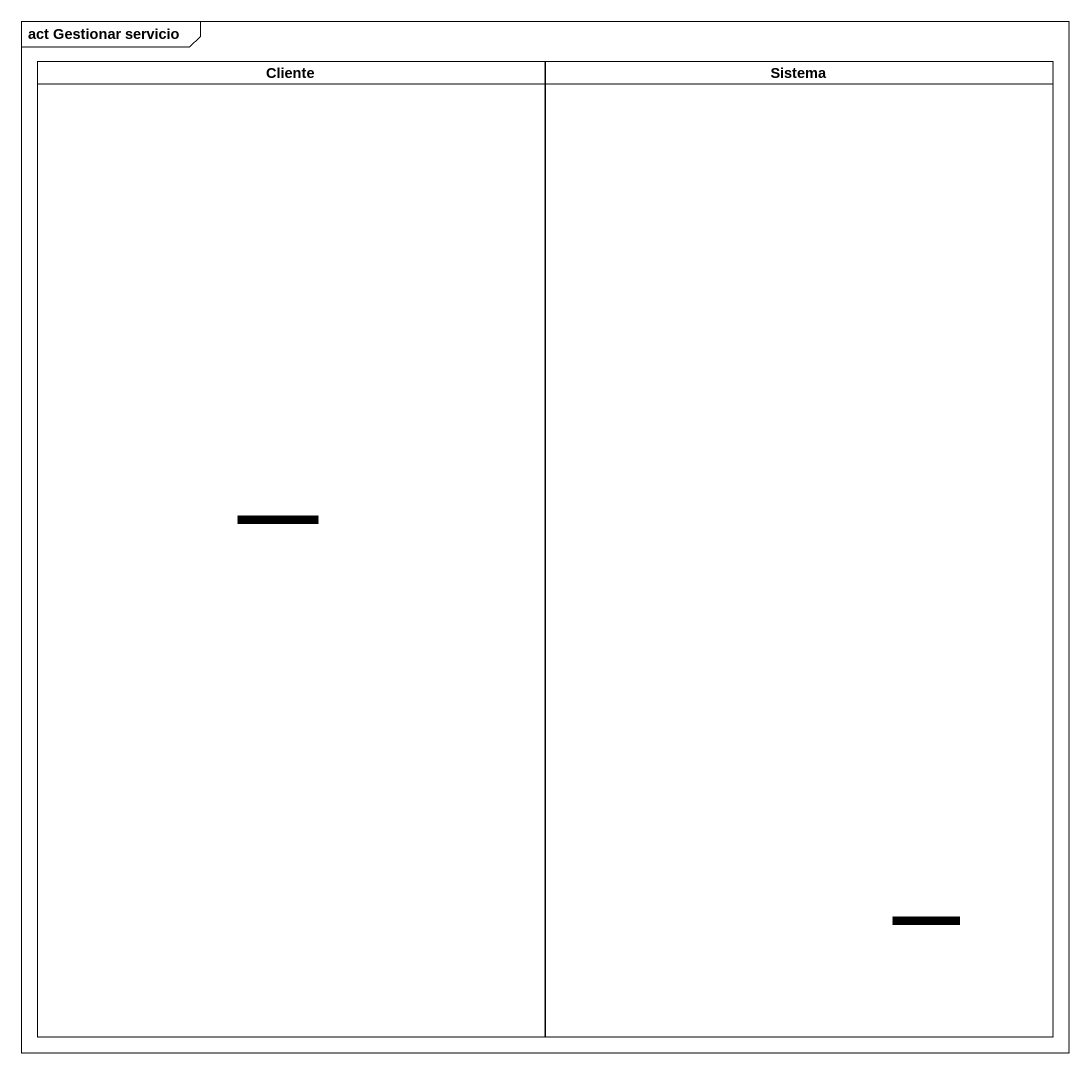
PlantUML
@startuml
mainframe act Gestionar servicio
hide empty description
state Cliente <<partition>> {
  state fork1 <<fork>>
}
state Sistema <<partition>> {
  state fork2 <<fork>>
}
@enduml
